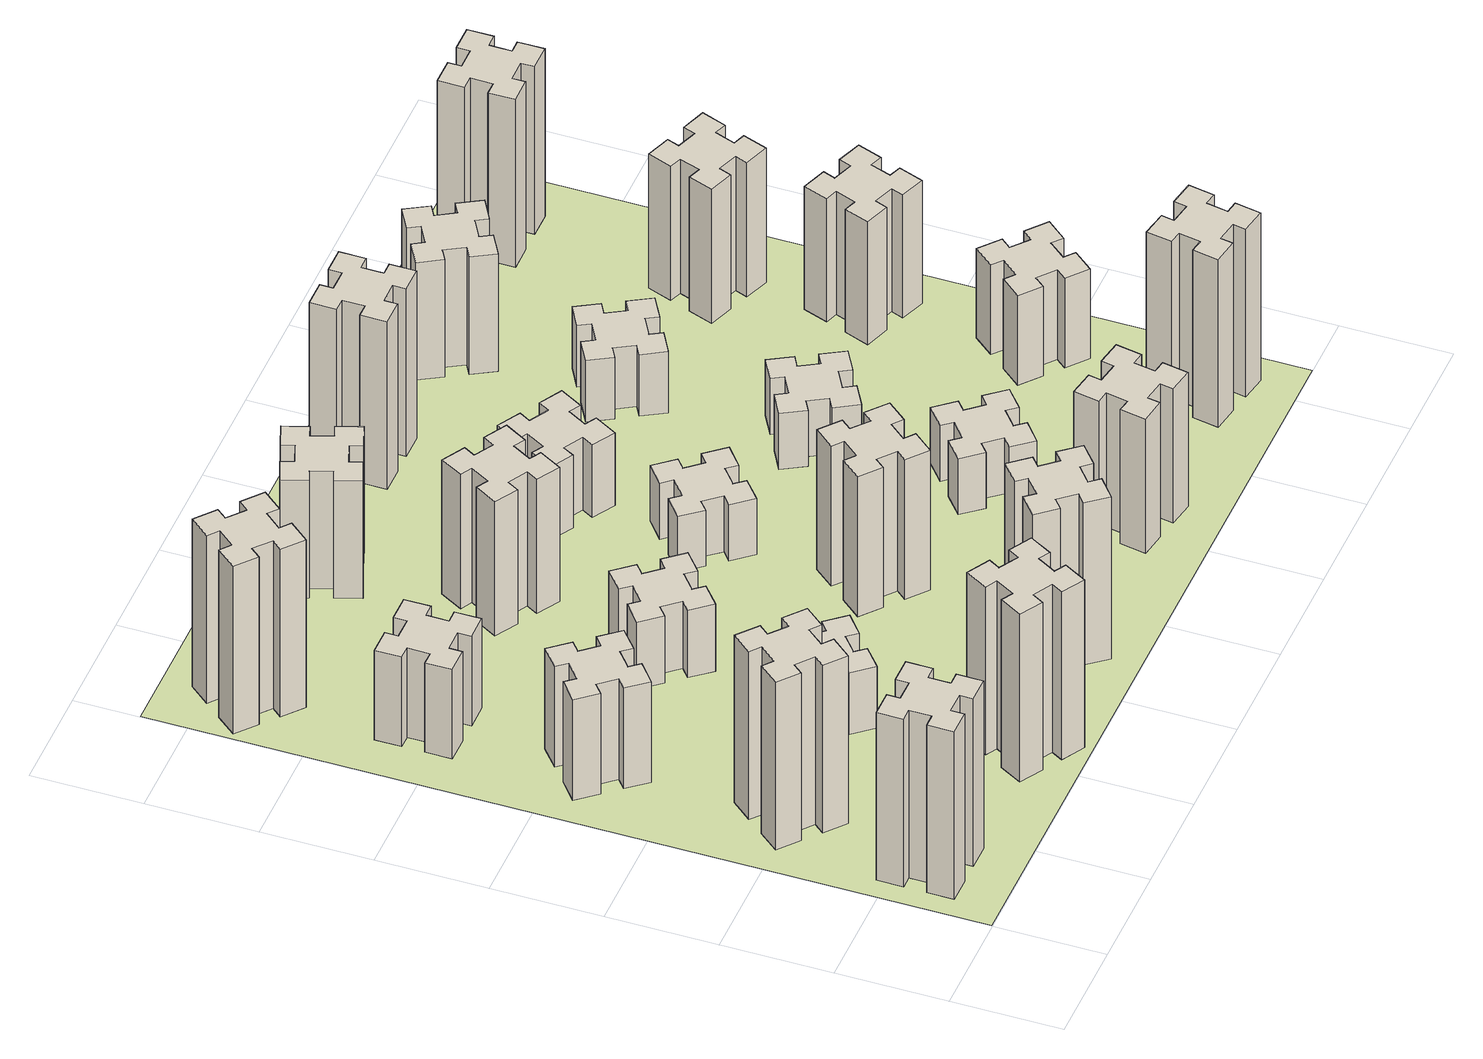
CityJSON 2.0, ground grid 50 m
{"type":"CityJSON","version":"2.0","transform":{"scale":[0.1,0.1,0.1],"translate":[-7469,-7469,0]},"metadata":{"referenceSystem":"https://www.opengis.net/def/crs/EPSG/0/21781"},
"CityObjects":{
"building1":{"type":"Building","attributes":{"class":"1000","function":"1000","usage":"1000","yearOfConstruction":2016,"roofType":"1000","measuredHeight":90,"storeysAboveGround":30,"storeysBelowGround":0},"geometry":[{"type":"Solid","lod":"1","boundaries":[[[[0,1,2,3,4,5,6,7,8,9,10,11,12,13,14,15,16,17,18,19]],[[17,16,20,21]],[[16,15,22,20]],[[15,14,23,22]],[[14,13,24,23]],[[13,12,25,24]],[[12,11,26,25]],[[11,10,27,26]],[[10,9,28,27]],[[9,8,29,28]],[[8,7,30,29]],[[7,6,31,30]],[[6,5,32,31]],[[5,4,33,32]],[[4,3,34,33]],[[3,2,35,34]],[[2,1,36,35]],[[1,0,37,36]],[[0,19,38,37]],[[19,18,39,38]],[[18,17,21,39]],[[24,25,26,27,28,29,30,31,32,33,34,35,36,37,38,39,21,20,22,23]]]]}]},
"building2":{"type":"Building","attributes":{"class":"1000","function":"1000","usage":"1000","yearOfConstruction":2016,"roofType":"1000","measuredHeight":90,"storeysAboveGround":30,"storeysBelowGround":0},"geometry":[{"type":"Solid","lod":"1","boundaries":[[[[40,41,42,43,44,45,46,47,48,49,50,51,52,53,54,55,56,57,58,59]],[[57,56,60,61]],[[56,55,62,60]],[[55,54,63,62]],[[54,53,64,63]],[[53,52,65,64]],[[52,51,66,65]],[[51,50,67,66]],[[50,49,68,67]],[[49,48,69,68]],[[48,47,70,69]],[[47,46,71,70]],[[46,45,72,71]],[[45,44,73,72]],[[44,43,74,73]],[[43,42,75,74]],[[42,41,76,75]],[[41,40,77,76]],[[40,59,78,77]],[[59,58,79,78]],[[58,57,61,79]],[[64,65,66,67,68,69,70,71,72,73,74,75,76,77,78,79,61,60,62,63]]]]}]},
"building3":{"type":"Building","attributes":{"class":"1000","function":"1000","usage":"1000","yearOfConstruction":2016,"roofType":"1000","measuredHeight":54,"storeysAboveGround":30,"storeysBelowGround":0},"geometry":[{"type":"Solid","lod":"1","boundaries":[[[[80,81,82,83,84,85,86,87,88,89,90,91,92,93,94,95,96,97,98,99]],[[97,96,100,101]],[[96,95,102,100]],[[95,94,103,102]],[[94,93,104,103]],[[93,92,105,104]],[[92,91,106,105]],[[91,90,107,106]],[[90,89,108,107]],[[89,88,109,108]],[[88,87,110,109]],[[87,86,111,110]],[[86,85,112,111]],[[85,84,113,112]],[[84,83,114,113]],[[83,82,115,114]],[[82,81,116,115]],[[81,80,117,116]],[[80,99,118,117]],[[99,98,119,118]],[[98,97,101,119]],[[104,105,106,107,108,109,110,111,112,113,114,115,116,117,118,119,101,100,102,103]]]]}]},
"building4":{"type":"Building","attributes":{"class":"1000","function":"1000","usage":"1000","yearOfConstruction":2016,"roofType":"1000","measuredHeight":48,"storeysAboveGround":30,"storeysBelowGround":0},"geometry":[{"type":"Solid","lod":"1","boundaries":[[[[120,121,122,123,124,125,126,127,128,129,130,131,132,133,134,135,136,137,138,139]],[[137,136,140,141]],[[136,135,142,140]],[[135,134,143,142]],[[134,133,144,143]],[[133,132,145,144]],[[132,131,146,145]],[[131,130,147,146]],[[130,129,148,147]],[[129,128,149,148]],[[128,127,150,149]],[[127,126,151,150]],[[126,125,152,151]],[[125,124,153,152]],[[124,123,154,153]],[[123,122,155,154]],[[122,121,156,155]],[[121,120,157,156]],[[120,139,158,157]],[[139,138,159,158]],[[138,137,141,159]],[[144,145,146,147,148,149,150,151,152,153,154,155,156,157,158,159,141,140,142,143]]]]}]},
"building5":{"type":"Building","attributes":{"class":"1000","function":"1000","usage":"1000","yearOfConstruction":2016,"roofType":"1000","measuredHeight":90,"storeysAboveGround":30,"storeysBelowGround":0},"geometry":[{"type":"Solid","lod":"1","boundaries":[[[[160,161,162,163,164,165,166,167,168,169,170,171,172,173,174,175,176,177,178,179]],[[177,176,180,181]],[[176,175,182,180]],[[175,174,183,182]],[[174,173,184,183]],[[173,172,185,184]],[[172,171,186,185]],[[171,170,187,186]],[[170,169,188,187]],[[169,168,189,188]],[[168,167,190,189]],[[167,166,191,190]],[[166,165,192,191]],[[165,164,193,192]],[[164,163,194,193]],[[163,162,195,194]],[[162,161,196,195]],[[161,160,197,196]],[[160,179,198,197]],[[179,178,199,198]],[[178,177,181,199]],[[184,185,186,187,188,189,190,191,192,193,194,195,196,197,198,199,181,180,182,183]]]]}]},
"building6":{"type":"Building","attributes":{"class":"1000","function":"1000","usage":"1000","yearOfConstruction":2016,"roofType":"1000","measuredHeight":90,"storeysAboveGround":30,"storeysBelowGround":0},"geometry":[{"type":"Solid","lod":"1","boundaries":[[[[200,201,202,203,204,205,206,207,208,209,210,211,212,213,214,215,216,217,218,219]],[[217,216,220,221]],[[216,215,222,220]],[[215,214,223,222]],[[214,213,224,223]],[[213,212,225,224]],[[212,211,226,225]],[[211,210,227,226]],[[210,209,228,227]],[[209,208,229,228]],[[208,207,230,229]],[[207,206,231,230]],[[206,205,232,231]],[[205,204,233,232]],[[204,203,234,233]],[[203,202,235,234]],[[202,201,236,235]],[[201,200,237,236]],[[200,219,238,237]],[[219,218,239,238]],[[218,217,221,239]],[[224,225,226,227,228,229,230,231,232,233,234,235,236,237,238,239,221,220,222,223]]]]}]},
"building7":{"type":"Building","attributes":{"class":"1000","function":"1000","usage":"1000","yearOfConstruction":2016,"roofType":"1000","measuredHeight":33,"storeysAboveGround":30,"storeysBelowGround":0},"geometry":[{"type":"Solid","lod":"1","boundaries":[[[[240,241,242,243,244,245,246,247,248,249,250,251,252,253,254,255,256,257,258,259]],[[257,256,260,261]],[[256,255,262,260]],[[255,254,263,262]],[[254,253,264,263]],[[253,252,265,264]],[[252,251,266,265]],[[251,250,267,266]],[[250,249,268,267]],[[249,248,269,268]],[[248,247,270,269]],[[247,246,271,270]],[[246,245,272,271]],[[245,244,273,272]],[[244,243,274,273]],[[243,242,275,274]],[[242,241,276,275]],[[241,240,277,276]],[[240,259,278,277]],[[259,258,279,278]],[[258,257,261,279]],[[264,265,266,267,268,269,270,271,272,273,274,275,276,277,278,279,261,260,262,263]]]]}]},
"building8":{"type":"Building","attributes":{"class":"1000","function":"1000","usage":"1000","yearOfConstruction":2016,"roofType":"1000","measuredHeight":36,"storeysAboveGround":30,"storeysBelowGround":0},"geometry":[{"type":"Solid","lod":"1","boundaries":[[[[280,281,282,283,284,285,286,287,288,289,290,291,292,293,294,295,296,297,298,299]],[[297,296,300,301]],[[296,295,302,300]],[[295,294,303,302]],[[294,293,304,303]],[[293,292,305,304]],[[292,291,306,305]],[[291,290,307,306]],[[290,289,308,307]],[[289,288,309,308]],[[288,287,310,309]],[[287,286,311,310]],[[286,285,312,311]],[[285,284,313,312]],[[284,283,314,313]],[[283,282,315,314]],[[282,281,316,315]],[[281,280,317,316]],[[280,299,318,317]],[[299,298,319,318]],[[298,297,301,319]],[[304,305,306,307,308,309,310,311,312,313,314,315,316,317,318,319,301,300,302,303]]]]}]},
"building9":{"type":"Building","attributes":{"class":"1000","function":"1000","usage":"1000","yearOfConstruction":2016,"roofType":"1000","measuredHeight":87,"storeysAboveGround":30,"storeysBelowGround":0},"geometry":[{"type":"Solid","lod":"1","boundaries":[[[[320,321,322,323,324,325,326,327,328,329,330,331,332,333,334,335,336,337,338,339]],[[337,336,340,341]],[[336,335,342,340]],[[335,334,343,342]],[[334,333,344,343]],[[333,332,345,344]],[[332,331,346,345]],[[331,330,347,346]],[[330,329,348,347]],[[329,328,349,348]],[[328,327,350,349]],[[327,326,351,350]],[[326,325,352,351]],[[325,324,353,352]],[[324,323,354,353]],[[323,322,355,354]],[[322,321,356,355]],[[321,320,357,356]],[[320,339,358,357]],[[339,338,359,358]],[[338,337,341,359]],[[344,345,346,347,348,349,350,351,352,353,354,355,356,357,358,359,341,340,342,343]]]]}]},
"building10":{"type":"Building","attributes":{"class":"1000","function":"1000","usage":"1000","yearOfConstruction":2016,"roofType":"1000","measuredHeight":72,"storeysAboveGround":30,"storeysBelowGround":0},"geometry":[{"type":"Solid","lod":"1","boundaries":[[[[360,361,362,363,364,365,366,367,368,369,370,371,372,373,374,375,376,377,378,379]],[[377,376,380,381]],[[376,375,382,380]],[[375,374,383,382]],[[374,373,384,383]],[[373,372,385,384]],[[372,371,386,385]],[[371,370,387,386]],[[370,369,388,387]],[[369,368,389,388]],[[368,367,390,389]],[[367,366,391,390]],[[366,365,392,391]],[[365,364,393,392]],[[364,363,394,393]],[[363,362,395,394]],[[362,361,396,395]],[[361,360,397,396]],[[360,379,398,397]],[[379,378,399,398]],[[378,377,381,399]],[[384,385,386,387,388,389,390,391,392,393,394,395,396,397,398,399,381,380,382,383]]]]}]},
"building11":{"type":"Building","attributes":{"class":"1000","function":"1000","usage":"1000","yearOfConstruction":2016,"roofType":"1000","measuredHeight":63,"storeysAboveGround":30,"storeysBelowGround":0},"geometry":[{"type":"Solid","lod":"1","boundaries":[[[[400,401,402,403,404,405,406,407,408,409,410,411,412,413,414,415,416,417,418,419]],[[417,416,420,421]],[[416,415,422,420]],[[415,414,423,422]],[[414,413,424,423]],[[413,412,425,424]],[[412,411,426,425]],[[411,410,427,426]],[[410,409,428,427]],[[409,408,429,428]],[[408,407,430,429]],[[407,406,431,430]],[[406,405,432,431]],[[405,404,433,432]],[[404,403,434,433]],[[403,402,435,434]],[[402,401,436,435]],[[401,400,437,436]],[[400,419,438,437]],[[419,418,439,438]],[[418,417,421,439]],[[424,425,426,427,428,429,430,431,432,433,434,435,436,437,438,439,421,420,422,423]]]]}]},
"building12":{"type":"Building","attributes":{"class":"1000","function":"1000","usage":"1000","yearOfConstruction":2016,"roofType":"1000","measuredHeight":75,"storeysAboveGround":30,"storeysBelowGround":0},"geometry":[{"type":"Solid","lod":"1","boundaries":[[[[440,441,442,443,444,445,446,447,448,449,450,451,452,453,454,455,456,457,458,459]],[[457,456,460,461]],[[456,455,462,460]],[[455,454,463,462]],[[454,453,464,463]],[[453,452,465,464]],[[452,451,466,465]],[[451,450,467,466]],[[450,449,468,467]],[[449,448,469,468]],[[448,447,470,469]],[[447,446,471,470]],[[446,445,472,471]],[[445,444,473,472]],[[444,443,474,473]],[[443,442,475,474]],[[442,441,476,475]],[[441,440,477,476]],[[440,459,478,477]],[[459,458,479,478]],[[458,457,461,479]],[[464,465,466,467,468,469,470,471,472,473,474,475,476,477,478,479,461,460,462,463]]]]}]},
"building13":{"type":"Building","attributes":{"class":"1000","function":"1000","usage":"1000","yearOfConstruction":2016,"roofType":"1000","measuredHeight":30,"storeysAboveGround":30,"storeysBelowGround":0},"geometry":[{"type":"Solid","lod":"1","boundaries":[[[[480,481,482,483,484,485,486,487,488,489,490,491,492,493,494,495,496,497,498,499]],[[497,496,500,501]],[[496,495,502,500]],[[495,494,503,502]],[[494,493,504,503]],[[493,492,505,504]],[[492,491,506,505]],[[491,490,507,506]],[[490,489,508,507]],[[489,488,509,508]],[[488,487,510,509]],[[487,486,511,510]],[[486,485,512,511]],[[485,484,513,512]],[[484,483,514,513]],[[483,482,515,514]],[[482,481,516,515]],[[481,480,517,516]],[[480,499,518,517]],[[499,498,519,518]],[[498,497,501,519]],[[504,505,506,507,508,509,510,511,512,513,514,515,516,517,518,519,501,500,502,503]]]]}]},
"building14":{"type":"Building","attributes":{"class":"1000","function":"1000","usage":"1000","yearOfConstruction":2016,"roofType":"1000","measuredHeight":39,"storeysAboveGround":30,"storeysBelowGround":0},"geometry":[{"type":"Solid","lod":"1","boundaries":[[[[520,521,522,523,524,525,526,527,528,529,530,531,532,533,534,535,536,537,538,539]],[[537,536,540,541]],[[536,535,542,540]],[[535,534,543,542]],[[534,533,544,543]],[[533,532,545,544]],[[532,531,546,545]],[[531,530,547,546]],[[530,529,548,547]],[[529,528,549,548]],[[528,527,550,549]],[[527,526,551,550]],[[526,525,552,551]],[[525,524,553,552]],[[524,523,554,553]],[[523,522,555,554]],[[522,521,556,555]],[[521,520,557,556]],[[520,539,558,557]],[[539,538,559,558]],[[538,537,541,559]],[[544,545,546,547,548,549,550,551,552,553,554,555,556,557,558,559,541,540,542,543]]]]}]},
"building15":{"type":"Building","attributes":{"class":"1000","function":"1000","usage":"1000","yearOfConstruction":2016,"roofType":"1000","measuredHeight":72,"storeysAboveGround":30,"storeysBelowGround":0},"geometry":[{"type":"Solid","lod":"1","boundaries":[[[[560,561,562,563,564,565,566,567,568,569,570,571,572,573,574,575,576,577,578,579]],[[577,576,580,581]],[[576,575,582,580]],[[575,574,583,582]],[[574,573,584,583]],[[573,572,585,584]],[[572,571,586,585]],[[571,570,587,586]],[[570,569,588,587]],[[569,568,589,588]],[[568,567,590,589]],[[567,566,591,590]],[[566,565,592,591]],[[565,564,593,592]],[[564,563,594,593]],[[563,562,595,594]],[[562,561,596,595]],[[561,560,597,596]],[[560,579,598,597]],[[579,578,599,598]],[[578,577,581,599]],[[584,585,586,587,588,589,590,591,592,593,594,595,596,597,598,599,581,580,582,583]]]]}]},
"building16":{"type":"Building","attributes":{"class":"1000","function":"1000","usage":"1000","yearOfConstruction":2016,"roofType":"1000","measuredHeight":90,"storeysAboveGround":30,"storeysBelowGround":0},"geometry":[{"type":"Solid","lod":"1","boundaries":[[[[600,601,602,603,604,605,606,607,608,609,610,611,612,613,614,615,616,617,618,619]],[[617,616,620,621]],[[616,615,622,620]],[[615,614,623,622]],[[614,613,624,623]],[[613,612,625,624]],[[612,611,626,625]],[[611,610,627,626]],[[610,609,628,627]],[[609,608,629,628]],[[608,607,630,629]],[[607,606,631,630]],[[606,605,632,631]],[[605,604,633,632]],[[604,603,634,633]],[[603,602,635,634]],[[602,601,636,635]],[[601,600,637,636]],[[600,619,638,637]],[[619,618,639,638]],[[618,617,621,639]],[[624,625,626,627,628,629,630,631,632,633,634,635,636,637,638,639,621,620,622,623]]]]}]},
"building17":{"type":"Building","attributes":{"class":"1000","function":"1000","usage":"1000","yearOfConstruction":2016,"roofType":"1000","measuredHeight":30,"storeysAboveGround":30,"storeysBelowGround":0},"geometry":[{"type":"Solid","lod":"1","boundaries":[[[[640,641,642,643,644,645,646,647,648,649,650,651,652,653,654,655,656,657,658,659]],[[657,656,660,661]],[[656,655,662,660]],[[655,654,663,662]],[[654,653,664,663]],[[653,652,665,664]],[[652,651,666,665]],[[651,650,667,666]],[[650,649,668,667]],[[649,648,669,668]],[[648,647,670,669]],[[647,646,671,670]],[[646,645,672,671]],[[645,644,673,672]],[[644,643,674,673]],[[643,642,675,674]],[[642,641,676,675]],[[641,640,677,676]],[[640,659,678,677]],[[659,658,679,678]],[[658,657,661,679]],[[664,665,666,667,668,669,670,671,672,673,674,675,676,677,678,679,661,660,662,663]]]]}]},
"building18":{"type":"Building","attributes":{"class":"1000","function":"1000","usage":"1000","yearOfConstruction":2016,"roofType":"1000","measuredHeight":30,"storeysAboveGround":30,"storeysBelowGround":0},"geometry":[{"type":"Solid","lod":"1","boundaries":[[[[680,681,682,683,684,685,686,687,688,689,690,691,692,693,694,695,696,697,698,699]],[[697,696,700,701]],[[696,695,702,700]],[[695,694,703,702]],[[694,693,704,703]],[[693,692,705,704]],[[692,691,706,705]],[[691,690,707,706]],[[690,689,708,707]],[[689,688,709,708]],[[688,687,710,709]],[[687,686,711,710]],[[686,685,712,711]],[[685,684,713,712]],[[684,683,714,713]],[[683,682,715,714]],[[682,681,716,715]],[[681,680,717,716]],[[680,699,718,717]],[[699,698,719,718]],[[698,697,701,719]],[[704,705,706,707,708,709,710,711,712,713,714,715,716,717,718,719,701,700,702,703]]]]}]},
"building19":{"type":"Building","attributes":{"class":"1000","function":"1000","usage":"1000","yearOfConstruction":2016,"roofType":"1000","measuredHeight":33,"storeysAboveGround":30,"storeysBelowGround":0},"geometry":[{"type":"Solid","lod":"1","boundaries":[[[[720,721,722,723,724,725,726,727,728,729,730,731,732,733,734,735,736,737,738,739]],[[737,736,740,741]],[[736,735,742,740]],[[735,734,743,742]],[[734,733,744,743]],[[733,732,745,744]],[[732,731,746,745]],[[731,730,747,746]],[[730,729,748,747]],[[729,728,749,748]],[[728,727,750,749]],[[727,726,751,750]],[[726,725,752,751]],[[725,724,753,752]],[[724,723,754,753]],[[723,722,755,754]],[[722,721,756,755]],[[721,720,757,756]],[[720,739,758,757]],[[739,738,759,758]],[[738,737,741,759]],[[744,745,746,747,748,749,750,751,752,753,754,755,756,757,758,759,741,740,742,743]]]]}]},
"building20":{"type":"Building","attributes":{"class":"1000","function":"1000","usage":"1000","yearOfConstruction":2016,"roofType":"1000","measuredHeight":90,"storeysAboveGround":30,"storeysBelowGround":0},"geometry":[{"type":"Solid","lod":"1","boundaries":[[[[760,761,762,763,764,765,766,767,768,769,770,771,772,773,774,775,776,777,778,779]],[[777,776,780,781]],[[776,775,782,780]],[[775,774,783,782]],[[774,773,784,783]],[[773,772,785,784]],[[772,771,786,785]],[[771,770,787,786]],[[770,769,788,787]],[[769,768,789,788]],[[768,767,790,789]],[[767,766,791,790]],[[766,765,792,791]],[[765,764,793,792]],[[764,763,794,793]],[[763,762,795,794]],[[762,761,796,795]],[[761,760,797,796]],[[760,779,798,797]],[[779,778,799,798]],[[778,777,781,799]],[[784,785,786,787,788,789,790,791,792,793,794,795,796,797,798,799,781,780,782,783]]]]}]},
"building21":{"type":"Building","attributes":{"class":"1000","function":"1000","usage":"1000","yearOfConstruction":2016,"roofType":"1000","measuredHeight":63,"storeysAboveGround":30,"storeysBelowGround":0},"geometry":[{"type":"Solid","lod":"1","boundaries":[[[[800,801,802,803,804,805,806,807,808,809,810,811,812,813,814,815,816,817,818,819]],[[817,816,820,821]],[[816,815,822,820]],[[815,814,823,822]],[[814,813,824,823]],[[813,812,825,824]],[[812,811,826,825]],[[811,810,827,826]],[[810,809,828,827]],[[809,808,829,828]],[[808,807,830,829]],[[807,806,831,830]],[[806,805,832,831]],[[805,804,833,832]],[[804,803,834,833]],[[803,802,835,834]],[[802,801,836,835]],[[801,800,837,836]],[[800,819,838,837]],[[819,818,839,838]],[[818,817,821,839]],[[824,825,826,827,828,829,830,831,832,833,834,835,836,837,838,839,821,820,822,823]]]]}]},
"building22":{"type":"Building","attributes":{"class":"1000","function":"1000","usage":"1000","yearOfConstruction":2016,"roofType":"1000","measuredHeight":48,"storeysAboveGround":30,"storeysBelowGround":0},"geometry":[{"type":"Solid","lod":"1","boundaries":[[[[840,841,842,843,844,845,846,847,848,849,850,851,852,853,854,855,856,857,858,859]],[[857,856,860,861]],[[856,855,862,860]],[[855,854,863,862]],[[854,853,864,863]],[[853,852,865,864]],[[852,851,866,865]],[[851,850,867,866]],[[850,849,868,867]],[[849,848,869,868]],[[848,847,870,869]],[[847,846,871,870]],[[846,845,872,871]],[[845,844,873,872]],[[844,843,874,873]],[[843,842,875,874]],[[842,841,876,875]],[[841,840,877,876]],[[840,859,878,877]],[[859,858,879,878]],[[858,857,861,879]],[[864,865,866,867,868,869,870,871,872,873,874,875,876,877,878,879,861,860,862,863]]]]}]},
"building23":{"type":"Building","attributes":{"class":"1000","function":"1000","usage":"1000","yearOfConstruction":2016,"roofType":"1000","measuredHeight":66,"storeysAboveGround":30,"storeysBelowGround":0},"geometry":[{"type":"Solid","lod":"1","boundaries":[[[[880,881,882,883,884,885,886,887,888,889,890,891,892,893,894,895,896,897,898,899]],[[897,896,900,901]],[[896,895,902,900]],[[895,894,903,902]],[[894,893,904,903]],[[893,892,905,904]],[[892,891,906,905]],[[891,890,907,906]],[[890,889,908,907]],[[889,888,909,908]],[[888,887,910,909]],[[887,886,911,910]],[[886,885,912,911]],[[885,884,913,912]],[[884,883,914,913]],[[883,882,915,914]],[[882,881,916,915]],[[881,880,917,916]],[[880,899,918,917]],[[899,898,919,918]],[[898,897,901,919]],[[904,905,906,907,908,909,910,911,912,913,914,915,916,917,918,919,901,900,902,903]]]]}]},
"building24":{"type":"Building","attributes":{"class":"1000","function":"1000","usage":"1000","yearOfConstruction":2016,"roofType":"1000","measuredHeight":72,"storeysAboveGround":30,"storeysBelowGround":0},"geometry":[{"type":"Solid","lod":"1","boundaries":[[[[920,921,922,923,924,925,926,927,928,929,930,931,932,933,934,935,936,937,938,939]],[[937,936,940,941]],[[936,935,942,940]],[[935,934,943,942]],[[934,933,944,943]],[[933,932,945,944]],[[932,931,946,945]],[[931,930,947,946]],[[930,929,948,947]],[[929,928,949,948]],[[928,927,950,949]],[[927,926,951,950]],[[926,925,952,951]],[[925,924,953,952]],[[924,923,954,953]],[[923,922,955,954]],[[922,921,956,955]],[[921,920,957,956]],[[920,939,958,957]],[[939,938,959,958]],[[938,937,941,959]],[[944,945,946,947,948,949,950,951,952,953,954,955,956,957,958,959,941,940,942,943]]]]}]},
"building25":{"type":"Building","attributes":{"class":"1000","function":"1000","usage":"1000","yearOfConstruction":2016,"roofType":"1000","measuredHeight":90,"storeysAboveGround":30,"storeysBelowGround":0},"geometry":[{"type":"Solid","lod":"1","boundaries":[[[[960,961,962,963,964,965,966,967,968,969,970,971,972,973,974,975,976,977,978,979]],[[977,976,980,981]],[[976,975,982,980]],[[975,974,983,982]],[[974,973,984,983]],[[973,972,985,984]],[[972,971,986,985]],[[971,970,987,986]],[[970,969,988,987]],[[969,968,989,988]],[[968,967,990,989]],[[967,966,991,990]],[[966,965,992,991]],[[965,964,993,992]],[[964,963,994,993]],[[963,962,995,994]],[[962,961,996,995]],[[961,960,997,996]],[[960,979,998,997]],[[979,978,999,998]],[[978,977,981,999]],[[984,985,986,987,988,989,990,991,992,993,994,995,996,997,998,999,981,980,982,983]]]]}]},
"landuse1":{"type":"LandUse","attributes":{"name":"plot1","function":"1010"},"geometry":[{"type":"MultiSurface","lod":"1","boundaries":[[[1000,1001,1002,1003]]]}]}
},
"vertices":[
[165,425,0],[165,325,0],[105,325,0],[105,205,0],[225,205,0],[225,265,0],[325,265,0],[325,205,0],[445,205,0],[445,325,0],[385,325,0],[385,425,0],[445,425,0],[445,545,0],[325,545,0],[325,485,0],[225,485,0],[225,545,0],[105,545,0],[105,425,0],[225,485,900],[225,545,900],[325,485,900],[325,545,900],[445,545,900],[445,425,900],[385,425,900],[385,325,900],[445,325,900],[445,205,900],[325,205,900],[325,265,900],[225,265,900],[225,205,900],[105,205,900],[105,325,900],[165,325,900],[165,425,900],[105,425,900],[105,545,900],
[484,1067,0],[408,1132,0],[446,1178,0],[354,1255,0],[277,1163,0],[323,1124,0],[259,1048,0],[213,1086,0],[136,994,0],[228,917,0],[266,963,0],[343,899,0],[304,853,0],[396,776,0],[473,868,0],[427,906,0],[492,983,0],[538,944,0],[615,1036,0],[523,1113,0],[492,983,900],[538,944,900],[427,906,900],[473,868,900],[396,776,900],[304,853,900],[343,899,900],[266,963,900],[228,917,900],[136,994,900],[213,1086,900],[259,1048,900],[323,1124,900],[277,1163,900],[354,1255,900],[446,1178,900],[408,1132,900],[484,1067,900],[523,1113,900],[615,1036,900],
[408,1739,0],[484,1803,0],[523,1757,0],[615,1834,0],[538,1926,0],[492,1888,0],[427,1964,0],[473,2003,0],[396,2095,0],[304,2018,0],[343,1972,0],[266,1907,0],[228,1953,0],[136,1876,0],[213,1784,0],[259,1823,0],[323,1746,0],[277,1708,0],[354,1616,0],[446,1693,0],[323,1746,540],[277,1708,540],[259,1823,540],[213,1784,540],[136,1876,540],[228,1953,540],[266,1907,540],[343,1972,540],[304,2018,540],[396,2095,540],[473,2003,540],[427,1964,540],[492,1888,540],[538,1926,540],[615,1834,540],[523,1757,540],[484,1803,540],[408,1739,540],[446,1693,540],[354,1616,540],
[485,2545,0],[485,2645,0],[545,2645,0],[545,2765,0],[425,2765,0],[425,2705,0],[325,2705,0],[325,2765,0],[205,2765,0],[205,2645,0],[265,2645,0],[265,2545,0],[205,2545,0],[205,2425,0],[325,2425,0],[325,2485,0],[425,2485,0],[425,2425,0],[545,2425,0],[545,2545,0],[425,2485,480],[425,2425,480],[325,2485,480],[325,2425,480],[205,2425,480],[205,2545,480],[265,2545,480],[265,2645,480],[205,2645,480],[205,2765,480],[325,2765,480],[325,2705,480],[425,2705,480],[425,2765,480],[545,2765,480],[545,2645,480],[485,2645,480],[485,2545,480],[545,2545,480],[545,2425,480],
[1045,374,0],[995,287,0],[943,317,0],[883,213,0],[987,153,0],[1017,205,0],[1104,155,0],[1074,103,0],[1178,43,0],[1238,147,0],[1186,177,0],[1236,264,0],[1288,234,0],[1348,338,0],[1244,398,0],[1214,346,0],[1127,396,0],[1157,448,0],[1053,508,0],[993,404,0],[1127,396,900],[1157,448,900],[1214,346,900],[1244,398,900],[1348,338,900],[1288,234,900],[1236,264,900],[1186,177,900],[1238,147,900],[1178,43,900],[1074,103,900],[1104,155,900],[1017,205,900],[987,153,900],[883,213,900],[943,317,900],[995,287,900],[1045,374,900],[993,404,900],[1053,508,900],
[384,3387,0],[308,3452,0],[346,3498,0],[254,3575,0],[177,3483,0],[223,3444,0],[159,3368,0],[113,3406,0],[36,3314,0],[128,3237,0],[166,3283,0],[243,3219,0],[204,3173,0],[296,3096,0],[373,3188,0],[327,3226,0],[392,3303,0],[438,3264,0],[515,3356,0],[423,3433,0],[392,3303,900],[438,3264,900],[327,3226,900],[373,3188,900],[296,3096,900],[204,3173,900],[243,3219,900],[166,3283,900],[128,3237,900],[36,3314,900],[113,3406,900],[159,3368,900],[223,3444,900],[177,3483,900],[254,3575,900],[346,3498,900],[308,3452,900],[384,3387,900],[423,3433,900],[515,3356,900],
[983,1232,0],[906,1167,0],[868,1213,0],[776,1136,0],[853,1044,0],[899,1083,0],[963,1006,0],[917,968,0],[994,876,0],[1086,953,0],[1048,999,0],[1124,1063,0],[1163,1017,0],[1255,1094,0],[1178,1186,0],[1132,1148,0],[1067,1224,0],[1113,1263,0],[1036,1355,0],[944,1278,0],[1067,1224,330],[1113,1263,330],[1132,1148,330],[1178,1186,330],[1255,1094,330],[1163,1017,330],[1124,1063,330],[1048,999,330],[1086,953,330],[994,876,330],[917,968,330],[963,1006,330],[899,1083,330],[853,1044,330],[776,1136,330],[868,1213,330],[906,1167,330],[983,1232,330],[944,1278,330],[1036,1355,330],
[1083,1972,0],[1006,1907,0],[968,1953,0],[876,1876,0],[953,1784,0],[999,1823,0],[1063,1746,0],[1017,1708,0],[1094,1616,0],[1186,1693,0],[1148,1739,0],[1224,1803,0],[1263,1757,0],[1355,1834,0],[1278,1926,0],[1232,1888,0],[1167,1964,0],[1213,2003,0],[1136,2095,0],[1044,2018,0],[1167,1964,360],[1213,2003,360],[1232,1888,360],[1278,1926,360],[1355,1834,360],[1263,1757,360],[1224,1803,360],[1148,1739,360],[1186,1693,360],[1094,1616,360],[1017,1708,360],[1063,1746,360],[999,1823,360],[953,1784,360],[876,1876,360],[968,1953,360],[1006,1907,360],[1083,1972,360],[1044,2018,360],[1136,2095,360],
[1639,343,0],[1703,266,0],[1657,228,0],[1734,136,0],[1826,213,0],[1788,259,0],[1864,323,0],[1903,277,0],[1995,354,0],[1918,446,0],[1872,408,0],[1807,484,0],[1853,523,0],[1776,615,0],[1684,538,0],[1723,492,0],[1646,427,0],[1608,473,0],[1516,396,0],[1593,304,0],[1646,427,870],[1608,473,870],[1723,492,870],[1684,538,870],[1776,615,870],[1853,523,870],[1807,484,870],[1872,408,870],[1918,446,870],[1995,354,870],[1903,277,870],[1864,323,870],[1788,259,870],[1826,213,870],[1734,136,870],[1657,228,870],[1703,266,870],[1639,343,870],[1593,304,870],[1516,396,870],
[1314,2666,0],[1227,2716,0],[1257,2768,0],[1153,2828,0],[1093,2724,0],[1145,2694,0],[1095,2607,0],[1043,2637,0],[983,2533,0],[1087,2473,0],[1117,2525,0],[1204,2475,0],[1174,2423,0],[1278,2363,0],[1338,2467,0],[1286,2497,0],[1336,2584,0],[1388,2554,0],[1448,2658,0],[1344,2718,0],[1336,2584,720],[1388,2554,720],[1286,2497,720],[1338,2467,720],[1278,2363,720],[1174,2423,720],[1204,2475,720],[1117,2525,720],[1087,2473,720],[983,2533,720],[1043,2637,720],[1095,2607,720],[1145,2694,720],[1093,2724,720],[1153,2828,720],[1257,2768,720],[1227,2716,720],[1314,2666,720],[1344,2718,720],[1448,2658,720],
[1125,3456,0],[1031,3422,0],[1010,3478,0],[897,3437,0],[939,3324,0],[995,3345,0],[1029,3251,0],[973,3230,0],[1014,3117,0],[1127,3159,0],[1106,3215,0],[1200,3249,0],[1220,3193,0],[1333,3234,0],[1292,3347,0],[1236,3326,0],[1202,3420,0],[1258,3440,0],[1217,3553,0],[1104,3512,0],[1202,3420,630],[1258,3440,630],[1236,3326,630],[1292,3347,630],[1333,3234,630],[1220,3193,630],[1200,3249,630],[1106,3215,630],[1127,3159,630],[1014,3117,630],[973,3230,630],[1029,3251,630],[995,3345,630],[939,3324,630],[897,3437,630],[1010,3478,630],[1031,3422,630],[1125,3456,630],[1104,3512,630],[1217,3553,630],
[1803,1324,0],[1739,1248,0],[1693,1286,0],[1616,1194,0],[1708,1117,0],[1746,1163,0],[1823,1099,0],[1784,1053,0],[1876,976,0],[1953,1068,0],[1907,1106,0],[1972,1183,0],[2018,1144,0],[2095,1236,0],[2003,1313,0],[1964,1267,0],[1888,1332,0],[1926,1378,0],[1834,1455,0],[1757,1363,0],[1888,1332,750],[1926,1378,750],[1964,1267,750],[2003,1313,750],[2095,1236,750],[2018,1144,750],[1972,1183,750],[1907,1106,750],[1953,1068,750],[1876,976,750],[1784,1053,750],[1823,1099,750],[1746,1163,750],[1708,1117,750],[1616,1194,750],[1693,1286,750],[1739,1248,750],[1803,1324,750],[1757,1363,750],[1834,1455,750],
[1972,1988,0],[1907,2064,0],[1953,2103,0],[1876,2195,0],[1784,2118,0],[1823,2072,0],[1746,2007,0],[1708,2053,0],[1616,1976,0],[1693,1884,0],[1739,1923,0],[1803,1846,0],[1757,1808,0],[1834,1716,0],[1926,1793,0],[1888,1839,0],[1964,1903,0],[2003,1857,0],[2095,1934,0],[2018,2026,0],[1964,1903,300],[2003,1857,300],[1888,1839,300],[1926,1793,300],[1834,1716,300],[1757,1808,300],[1803,1846,300],[1739,1923,300],[1693,1884,300],[1616,1976,300],[1708,2053,300],[1746,2007,300],[1823,2072,300],[1784,2118,300],[1876,2195,300],[1953,2103,300],[1907,2064,300],[1972,1988,300],[2018,2026,300],[2095,1934,300],
[1926,2497,0],[1976,2584,0],[2028,2554,0],[2088,2658,0],[1984,2718,0],[1954,2666,0],[1867,2716,0],[1897,2768,0],[1793,2828,0],[1733,2724,0],[1785,2694,0],[1735,2607,0],[1683,2637,0],[1623,2533,0],[1727,2473,0],[1757,2525,0],[1844,2475,0],[1814,2423,0],[1918,2363,0],[1978,2467,0],[1844,2475,390],[1814,2423,390],[1757,2525,390],[1727,2473,390],[1623,2533,390],[1683,2637,390],[1735,2607,390],[1785,2694,390],[1733,2724,390],[1793,2828,390],[1897,2768,390],[1867,2716,390],[1954,2666,390],[1984,2718,390],[2088,2658,390],[2028,2554,390],[1976,2584,390],[1926,2497,390],[1978,2467,390],[1918,2363,390],
[2496,444,0],[2478,345,0],[2419,356,0],[2398,237,0],[2517,217,0],[2527,276,0],[2625,258,0],[2615,199,0],[2733,178,0],[2754,297,0],[2695,307,0],[2712,405,0],[2771,395,0],[2792,513,0],[2674,534,0],[2664,475,0],[2565,492,0],[2576,551,0],[2457,572,0],[2437,454,0],[2565,492,720],[2576,551,720],[2664,475,720],[2674,534,720],[2792,513,720],[2771,395,720],[2712,405,720],[2695,307,720],[2754,297,720],[2733,178,720],[2615,199,720],[2625,258,720],[2527,276,720],[2517,217,720],[2398,237,720],[2419,356,720],[2478,345,720],[2496,444,720],[2437,454,720],[2457,572,720],
[1965,3385,0],[1965,3485,0],[2025,3485,0],[2025,3605,0],[1905,3605,0],[1905,3545,0],[1805,3545,0],[1805,3605,0],[1685,3605,0],[1685,3485,0],[1745,3485,0],[1745,3385,0],[1685,3385,0],[1685,3265,0],[1805,3265,0],[1805,3325,0],[1905,3325,0],[1905,3265,0],[2025,3265,0],[2025,3385,0],[1905,3325,900],[1905,3265,900],[1805,3325,900],[1805,3265,900],[1685,3265,900],[1685,3385,900],[1745,3385,900],[1745,3485,900],[1685,3485,900],[1685,3605,900],[1805,3605,900],[1805,3545,900],[1905,3545,900],[1905,3605,900],[2025,3605,900],[2025,3485,900],[1965,3485,900],[1965,3385,900],[2025,3385,900],[2025,3265,900],
[2563,1132,0],[2486,1067,0],[2448,1113,0],[2356,1036,0],[2433,944,0],[2479,983,0],[2543,906,0],[2497,868,0],[2574,776,0],[2666,853,0],[2628,899,0],[2704,963,0],[2743,917,0],[2835,994,0],[2758,1086,0],[2712,1048,0],[2647,1124,0],[2693,1163,0],[2616,1255,0],[2524,1178,0],[2647,1124,300],[2693,1163,300],[2712,1048,300],[2758,1086,300],[2835,994,300],[2743,917,300],[2704,963,300],[2628,899,300],[2666,853,300],[2574,776,300],[2497,868,300],[2543,906,300],[2479,983,300],[2433,944,300],[2356,1036,300],[2448,1113,300],[2486,1067,300],[2563,1132,300],[2524,1178,300],[2616,1255,300],
[2475,1744,0],[2525,1657,0],[2473,1627,0],[2533,1523,0],[2637,1583,0],[2607,1635,0],[2694,1685,0],[2724,1633,0],[2828,1693,0],[2768,1797,0],[2716,1767,0],[2666,1854,0],[2718,1884,0],[2658,1988,0],[2554,1928,0],[2584,1876,0],[2497,1826,0],[2467,1878,0],[2363,1818,0],[2423,1714,0],[2497,1826,300],[2467,1878,300],[2584,1876,300],[2554,1928,300],[2658,1988,300],[2718,1884,300],[2666,1854,300],[2716,1767,300],[2768,1797,300],[2828,1693,300],[2724,1633,300],[2694,1685,300],[2607,1635,300],[2637,1583,300],[2533,1523,300],[2473,1627,300],[2525,1657,300],[2475,1744,300],[2423,1714,300],[2363,1818,300],
[2475,2584,0],[2525,2497,0],[2473,2467,0],[2533,2363,0],[2637,2423,0],[2607,2475,0],[2694,2525,0],[2724,2473,0],[2828,2533,0],[2768,2637,0],[2716,2607,0],[2666,2694,0],[2718,2724,0],[2658,2828,0],[2554,2768,0],[2584,2716,0],[2497,2666,0],[2467,2718,0],[2363,2658,0],[2423,2554,0],[2497,2666,330],[2467,2718,330],[2584,2716,330],[2554,2768,330],[2658,2828,330],[2718,2724,330],[2666,2694,330],[2716,2607,330],[2768,2637,330],[2828,2533,330],[2724,2473,330],[2694,2525,330],[2607,2475,330],[2637,2423,330],[2533,2363,330],[2473,2467,330],[2525,2497,330],[2475,2584,330],[2423,2554,330],[2363,2658,330],
[3504,475,0],[3405,492,0],[3416,551,0],[3297,572,0],[3277,454,0],[3336,444,0],[3318,345,0],[3259,356,0],[3238,237,0],[3357,217,0],[3367,276,0],[3465,258,0],[3455,199,0],[3573,178,0],[3594,297,0],[3535,307,0],[3552,405,0],[3611,395,0],[3632,513,0],[3514,534,0],[3552,405,900],[3611,395,900],[3535,307,900],[3594,297,900],[3573,178,900],[3455,199,900],[3465,258,900],[3367,276,900],[3357,217,900],[3238,237,900],[3259,356,900],[3318,345,900],[3336,444,900],[3277,454,900],[3297,572,900],[3416,551,900],[3405,492,900],[3504,475,900],[3514,534,900],[3632,513,900],
[2716,3347,0],[2666,3434,0],[2718,3464,0],[2658,3568,0],[2554,3508,0],[2584,3456,0],[2497,3406,0],[2467,3458,0],[2363,3398,0],[2423,3294,0],[2475,3324,0],[2525,3237,0],[2473,3207,0],[2533,3103,0],[2637,3163,0],[2607,3215,0],[2694,3265,0],[2724,3213,0],[2828,3273,0],[2768,3377,0],[2694,3265,630],[2724,3213,630],[2607,3215,630],[2637,3163,630],[2533,3103,630],[2473,3207,630],[2525,3237,630],[2475,3324,630],[2423,3294,630],[2363,3398,630],[2467,3458,630],[2497,3406,630],[2584,3456,630],[2554,3508,630],[2658,3568,630],[2718,3464,630],[2666,3434,630],[2716,3347,630],[2768,3377,630],[2828,3273,630],
[3487,1006,0],[3552,1083,0],[3598,1044,0],[3675,1136,0],[3583,1213,0],[3544,1167,0],[3468,1232,0],[3506,1278,0],[3414,1355,0],[3337,1263,0],[3383,1224,0],[3319,1148,0],[3273,1186,0],[3196,1094,0],[3288,1017,0],[3326,1063,0],[3403,999,0],[3364,953,0],[3456,876,0],[3533,968,0],[3403,999,480],[3364,953,480],[3326,1063,480],[3288,1017,480],[3196,1094,480],[3273,1186,480],[3319,1148,480],[3383,1224,480],[3337,1263,480],[3414,1355,480],[3506,1278,480],[3468,1232,480],[3544,1167,480],[3583,1213,480],[3675,1136,480],[3598,1044,480],[3552,1083,480],[3487,1006,480],[3533,968,480],[3456,876,480],
[3520,1942,0],[3426,1976,0],[3447,2032,0],[3334,2073,0],[3293,1960,0],[3349,1940,0],[3315,1846,0],[3259,1867,0],[3217,1754,0],[3330,1713,0],[3351,1769,0],[3445,1735,0],[3424,1679,0],[3537,1637,0],[3578,1750,0],[3522,1771,0],[3556,1865,0],[3612,1844,0],[3653,1957,0],[3540,1998,0],[3556,1865,660],[3612,1844,660],[3522,1771,660],[3578,1750,660],[3537,1637,660],[3424,1679,660],[3445,1735,660],[3351,1769,660],[3330,1713,660],[3217,1754,660],[3259,1867,660],[3315,1846,660],[3349,1940,660],[3293,1960,660],[3334,2073,660],[3447,2032,660],[3426,1976,660],[3520,1942,660],[3540,1998,660],[3653,1957,660],
[3420,2582,0],[3326,2616,0],[3347,2672,0],[3234,2713,0],[3193,2600,0],[3249,2580,0],[3215,2486,0],[3159,2507,0],[3117,2394,0],[3230,2353,0],[3251,2409,0],[3345,2375,0],[3324,2319,0],[3437,2277,0],[3478,2390,0],[3422,2411,0],[3456,2505,0],[3512,2484,0],[3553,2597,0],[3440,2638,0],[3456,2505,720],[3512,2484,720],[3422,2411,720],[3478,2390,720],[3437,2277,720],[3324,2319,720],[3345,2375,720],[3251,2409,720],[3230,2353,720],[3117,2394,720],[3159,2507,720],[3215,2486,720],[3249,2580,720],[3193,2600,720],[3234,2713,720],[3347,2672,720],[3326,2616,720],[3420,2582,720],[3440,2638,720],[3553,2597,720],
[3285,3325,0],[3385,3325,0],[3385,3265,0],[3505,3265,0],[3505,3385,0],[3445,3385,0],[3445,3485,0],[3505,3485,0],[3505,3605,0],[3385,3605,0],[3385,3545,0],[3285,3545,0],[3285,3605,0],[3165,3605,0],[3165,3485,0],[3225,3485,0],[3225,3385,0],[3165,3385,0],[3165,3265,0],[3285,3265,0],[3225,3385,900],[3165,3385,900],[3225,3485,900],[3165,3485,900],[3165,3605,900],[3285,3605,900],[3285,3545,900],[3385,3545,900],[3385,3605,900],[3505,3605,900],[3505,3485,900],[3445,3485,900],[3445,3385,900],[3505,3385,900],[3505,3265,900],[3385,3265,900],[3385,3325,900],[3285,3325,900],[3285,3265,900],[3165,3265,900],
[5,3705,0],[3705,3705,0],[3705,5,0],[5,5,0]
]}
